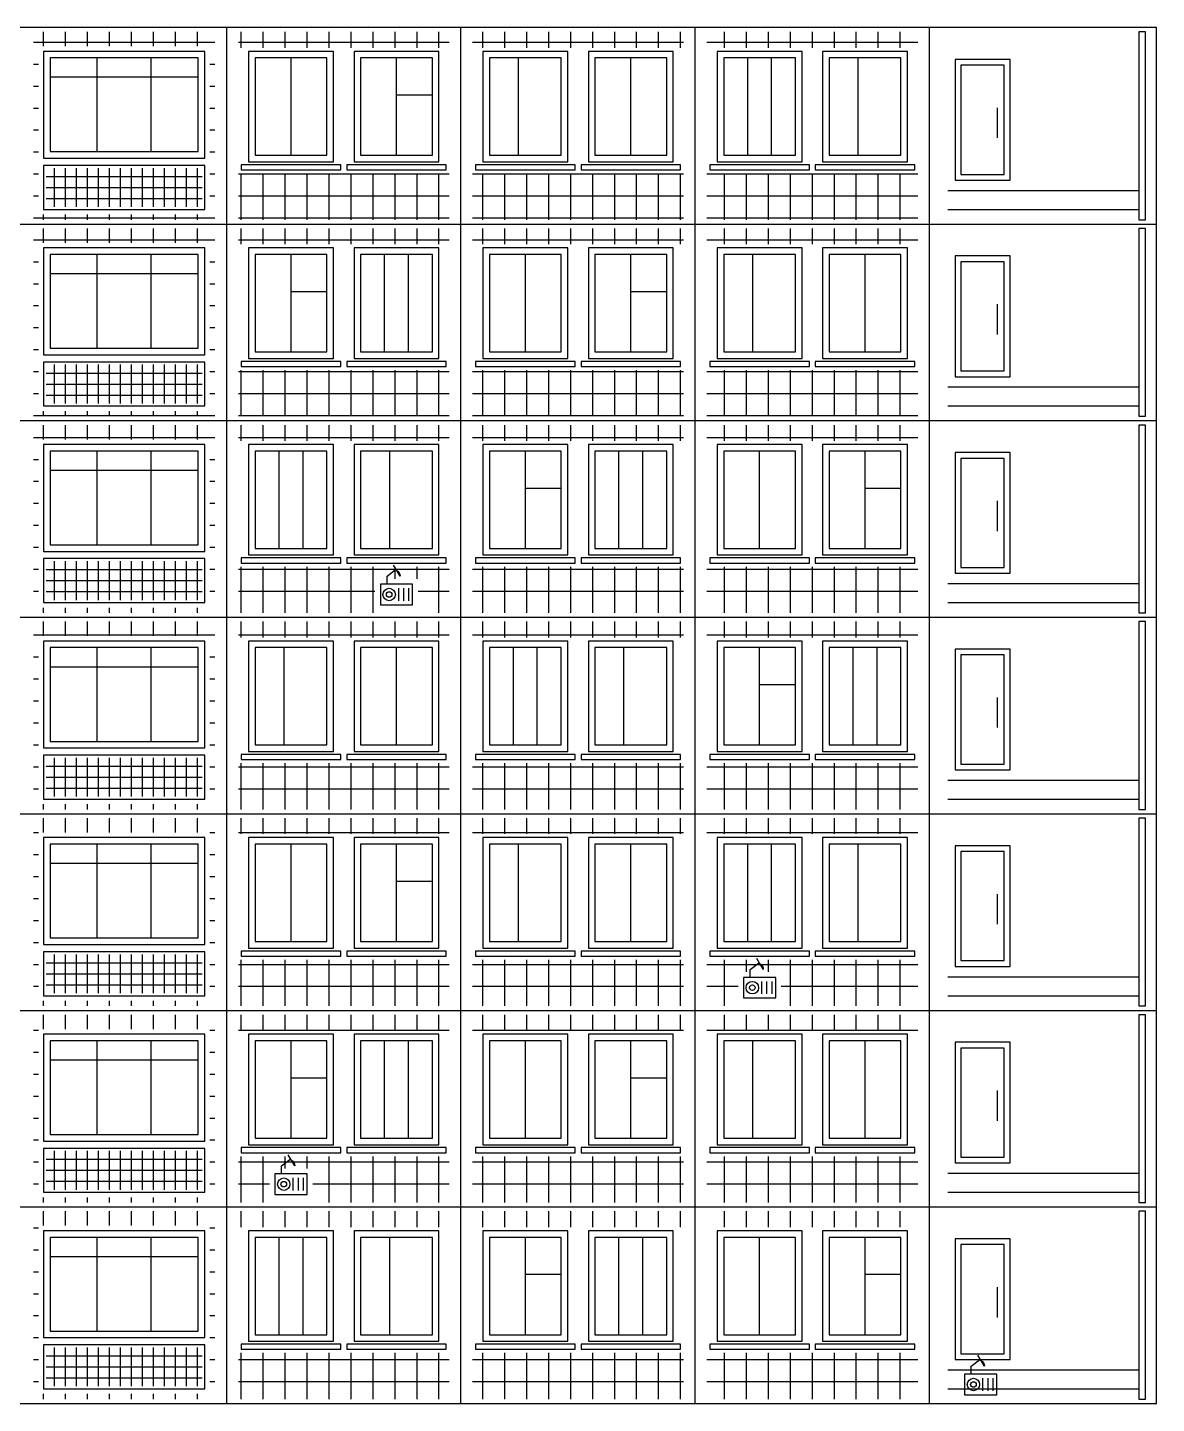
# Model space of a CAD drawing. Header units: millimetres. Extents: x 6 to 314, y 6 to 194.
# Drawn here: x 159.8 to 314, y 6 to 194 of the extents above; entities that cross this region are included whole.
import ezdxf

# ---------------------------------------------------------------- set-up
doc = ezdxf.new("R2010")
doc.units = ezdxf.units.MM
doc.layers.add('DETALI', color=5, linetype='Continuous')
doc.layers.add('KONTUR', color=1, linetype='Continuous')

msp = doc.modelspace()

# ---------------------------------------------------------------- linework, layer by layer
at = {"layer": 'DETALI'}
for p, q in [((160.6, 192), (185.4, 192)), ((162, 191.44), (162, 193.4)), ((165, 191.44), (165, 193.4)), ((168, 191.44), (168, 193.4)), ((171, 191.44), (171, 193.4)), ((174, 191.44), (174, 193.4)), ((177, 191.44), (177, 193.4)), ((180, 191.44), (180, 193.4)), ((183, 191.44), (183, 193.4)), ((188.6, 192), (217.4, 192)), ((189, 191.24), (189, 193.4)), ((192, 191.24), (192, 193.4)), ((195, 191.24), (195, 193.4)), ((198, 191.24), (198, 193.4)), ((201, 191.24), (201, 193.4)), ((204, 191.24), (204, 193.4)), ((207, 191.24), (207, 193.4)), ((210, 191.24), (210, 193.4)), ((213, 191.24), (213, 193.4)), ((216, 191.24), (216, 193.4)), ((220.6, 192), (249.4, 192)), ((222, 191.24), (222, 193.4)), ((225, 191.24), (225, 193.4)), ((228, 191.24), (228, 193.4)), ((231, 191.24), (231, 193.4)), ((234, 191.24), (234, 193.4)), ((237, 191.24), (237, 193.4)), ((240, 191.24), (240, 193.4)), ((243, 191.24), (243, 193.4)), ((246, 191.24), (246, 193.4)), ((249, 191.24), (249, 193.4)), ((252.6, 192), (281.4, 192)), ((255, 191.24), (255, 193.4)), ((258, 191.24), (258, 193.4)), ((261, 191.24), (261, 193.4)), ((264, 191.24), (264, 193.4)), ((267, 191.24), (267, 193.4)), ((270, 191.24), (270, 193.4)), ((273, 191.24), (273, 193.4)), ((276, 191.24), (276, 193.4)), ((279, 191.24), (279, 193.4)), ((160.6, 189), (161.3, 189)), ((169.33, 177.04), (169.33, 189.84)), ((176.67, 177.04), (176.67, 189.84)), ((184.7, 189), (185.4, 189)), ((195.8, 176.54), (195.8, 189.84)), ((210.2, 176.54), (210.2, 189.84)), ((226.87, 176.54), (226.87, 189.84)), ((242.2, 176.54), (242.2, 189.84)), ((258.17, 176.54), (258.17, 189.84)), ((261.43, 176.54), (261.43, 189.84)), ((273.27, 176.54), (273.27, 189.84)), ((162.9, 187.24), (183.1, 187.24)), ((160.6, 186), (161.3, 186)), ((184.7, 186), (185.4, 186)), ((210.2, 184.79), (215.1, 184.79)), ((160.6, 183), (161.3, 183)), ((184.7, 183), (185.4, 183)), ((292.3, 178.92), (292.3, 183.04)), ((160.6, 180), (161.3, 180)), ((184.7, 180), (185.4, 180)), ((160.6, 177), (161.3, 177)), ((184.7, 177), (185.4, 177)), ((160.6, 174), (161.3, 174)), ((162.35, 173.64), (183.65, 173.64)), ((163.5, 169.49), (163.5, 174.79)), ((165, 169.49), (165, 174.79)), ((166.5, 169.49), (166.5, 174.79)), ((168, 169.49), (168, 174.79)), ((169.5, 169.49), (169.5, 174.79)), ((171, 169.49), (171, 174.79)), ((172.5, 169.49), (172.5, 174.79)), ((174, 169.49), (174, 174.79)), ((175.5, 169.49), (175.5, 174.79)), ((177, 169.49), (177, 174.79)), ((178.5, 169.49), (178.5, 174.79)), ((180, 169.49), (180, 174.79)), ((181.5, 169.49), (181.5, 174.79)), ((183, 169.49), (183, 174.79)), ((184.7, 174), (185.4, 174)), ((188.6, 174), (217.4, 174)), ((189, 167.74), (189, 174.04)), ((192, 167.74), (192, 174.04)), ((195, 167.74), (195, 174.04)), ((198, 167.74), (198, 174.04)), ((201, 167.74), (201, 174.04)), ((204, 167.74), (204, 174.04)), ((207, 167.74), (207, 174.04)), ((210, 167.74), (210, 174.04)), ((213, 167.74), (213, 174.04)), ((216, 167.74), (216, 174.04)), ((220.6, 174), (249.4, 174)), ((222, 167.74), (222, 174.04)), ((225, 167.74), (225, 174.04)), ((228, 167.74), (228, 174.04)), ((231, 167.74), (231, 174.04)), ((234, 167.74), (234, 174.04)), ((237, 167.74), (237, 174.04)), ((240, 167.74), (240, 174.04)), ((243, 167.74), (243, 174.04)), ((246, 167.74), (246, 174.04)), ((249, 167.74), (249, 174.04)), ((252.6, 174), (281.4, 174)), ((255, 167.74), (255, 174.04)), ((258, 167.74), (258, 174.04)), ((261, 167.74), (261, 174.04)), ((264, 167.74), (264, 174.04)), ((267, 167.74), (267, 174.04)), ((270, 167.74), (270, 174.04)), ((273, 167.74), (273, 174.04)), ((276, 167.74), (276, 174.04)), ((279, 167.74), (279, 174.04)), ((162.35, 172.14), (183.65, 172.14)), ((160.6, 171), (161.3, 171)), ((162.35, 170.64), (183.65, 170.64)), ((184.7, 171), (185.4, 171)), ((188.6, 171), (217.4, 171)), ((220.6, 171), (249.4, 171)), ((252.6, 171), (281.4, 171)), ((160.6, 168), (185.4, 168)), ((162, 167.74), (162, 168.44)), ((165, 167.74), (165, 168.44)), ((168, 167.74), (168, 168.44)), ((171, 167.74), (171, 168.44)), ((174, 167.74), (174, 168.44)), ((177, 167.74), (177, 168.44)), ((180, 167.74), (180, 168.44)), ((183, 167.74), (183, 168.44)), ((188.6, 168), (217.4, 168)), ((220.6, 168), (249.4, 168)), ((252.6, 168), (281.4, 168)), ((162, 164.59), (162, 166.54)), ((165, 164.59), (165, 166.54)), ((168, 164.59), (168, 166.54)), ((171, 164.59), (171, 166.54)), ((174, 164.59), (174, 166.54)), ((177, 164.59), (177, 166.54)), ((180, 164.59), (180, 166.54)), ((183, 164.59), (183, 166.54)), ((189, 164.39), (189, 166.54)), ((192, 164.39), (192, 166.54)), ((195, 164.39), (195, 166.54)), ((198, 164.39), (198, 166.54)), ((201, 164.39), (201, 166.54)), ((204, 164.39), (204, 166.54)), ((207, 164.39), (207, 166.54)), ((210, 164.39), (210, 166.54)), ((213, 164.39), (213, 166.54)), ((216, 164.39), (216, 166.54)), ((222, 164.39), (222, 166.54)), ((225, 164.39), (225, 166.54)), ((228, 164.39), (228, 166.54)), ((231, 164.39), (231, 166.54)), ((234, 164.39), (234, 166.54)), ((237, 164.39), (237, 166.54)), ((240, 164.39), (240, 166.54)), ((243, 164.39), (243, 166.54)), ((246, 164.39), (246, 166.54)), ((249, 164.39), (249, 166.54)), ((255, 164.39), (255, 166.54)), ((258, 164.39), (258, 166.54)), ((261, 164.39), (261, 166.54)), ((264, 164.39), (264, 166.54)), ((267, 164.39), (267, 166.54)), ((270, 164.39), (270, 166.54)), ((273, 164.39), (273, 166.54)), ((276, 164.39), (276, 166.54)), ((279, 164.39), (279, 166.54)), ((160.6, 165), (185.4, 165)), ((188.6, 165), (217.4, 165)), ((220.6, 165), (249.4, 165)), ((252.6, 165), (281.4, 165)), ((160.6, 162), (161.3, 162)), ((169.33, 150.19), (169.33, 162.99)), ((176.67, 150.19), (176.67, 162.99)), ((184.7, 162), (185.4, 162)), ((195.8, 149.69), (195.8, 162.99)), ((208.57, 149.69), (208.57, 162.99)), ((211.83, 149.69), (211.83, 162.99)), ((227.8, 149.69), (227.8, 162.99)), ((242.2, 149.69), (242.2, 162.99)), ((258.87, 149.69), (258.87, 162.99)), ((274.2, 149.69), (274.2, 162.99)), ((162.9, 160.39), (183.1, 160.39)), ((160.6, 159), (161.3, 159)), ((184.7, 159), (185.4, 159)), ((195.8, 157.93), (200.7, 157.93)), ((242.2, 157.93), (247.1, 157.93)), ((292.3, 152.06), (292.3, 156.19)), ((160.6, 156), (161.3, 156)), ((184.7, 156), (185.4, 156)), ((160.6, 153), (161.3, 153)), ((184.7, 153), (185.4, 153)), ((160.6, 150), (161.3, 150)), ((184.7, 150), (185.4, 150)), ((160.6, 147), (161.3, 147)), ((162.35, 146.79), (183.65, 146.79)), ((163.5, 142.64), (163.5, 147.94)), ((165, 142.64), (165, 147.94)), ((166.5, 142.64), (166.5, 147.94)), ((168, 142.64), (168, 147.94)), ((169.5, 142.64), (169.5, 147.94)), ((171, 142.64), (171, 147.94)), ((172.5, 142.64), (172.5, 147.94)), ((174, 142.64), (174, 147.94)), ((175.5, 142.64), (175.5, 147.94)), ((177, 142.64), (177, 147.94)), ((178.5, 142.64), (178.5, 147.94)), ((180, 142.64), (180, 147.94)), ((181.5, 142.64), (181.5, 147.94)), ((183, 142.64), (183, 147.94)), ((184.7, 147), (185.4, 147)), ((188.6, 147), (217.4, 147)), ((189, 140.89), (189, 147.19)), ((192, 140.89), (192, 147.19)), ((195, 140.89), (195, 147.19)), ((198, 140.89), (198, 147.19)), ((201, 140.89), (201, 147.19)), ((204, 140.89), (204, 147.19)), ((207, 140.89), (207, 147.19)), ((210, 140.89), (210, 147.19)), ((213, 140.89), (213, 147.19)), ((216, 140.89), (216, 147.19)), ((220.6, 147), (249.4, 147)), ((222, 140.89), (222, 147.19)), ((225, 140.89), (225, 147.19)), ((228, 140.89), (228, 147.19)), ((231, 140.89), (231, 147.19)), ((234, 140.89), (234, 147.19)), ((237, 140.89), (237, 147.19)), ((240, 140.89), (240, 147.19)), ((243, 140.89), (243, 147.19)), ((246, 140.89), (246, 147.19)), ((249, 140.89), (249, 147.19)), ((252.6, 147), (281.4, 147)), ((255, 140.89), (255, 147.19)), ((258, 140.89), (258, 147.19)), ((261, 140.89), (261, 147.19)), ((264, 140.89), (264, 147.19)), ((267, 140.89), (267, 147.19)), ((270, 140.89), (270, 147.19)), ((273, 140.89), (273, 147.19)), ((276, 140.89), (276, 147.19)), ((279, 140.89), (279, 147.19)), ((162.35, 145.29), (183.65, 145.29)), ((160.6, 144), (161.3, 144)), ((162.35, 143.79), (183.65, 143.79)), ((184.7, 144), (185.4, 144)), ((188.6, 144), (217.4, 144)), ((220.6, 144), (249.4, 144)), ((252.6, 144), (281.4, 144)), ((160.6, 141), (185.4, 141)), ((162, 140.89), (162, 141.59)), ((165, 140.89), (165, 141.59)), ((168, 140.89), (168, 141.59)), ((171, 140.89), (171, 141.59)), ((174, 140.89), (174, 141.59)), ((177, 140.89), (177, 141.59)), ((180, 140.89), (180, 141.59)), ((183, 140.89), (183, 141.59)), ((188.6, 141), (217.4, 141)), ((220.6, 141), (249.4, 141)), ((252.6, 141), (281.4, 141)), ((162, 137.73), (162, 139.69)), ((165, 137.73), (165, 139.69)), ((168, 137.73), (168, 139.69)), ((171, 137.73), (171, 139.69)), ((174, 137.73), (174, 139.69)), ((177, 137.73), (177, 139.69)), ((180, 137.73), (180, 139.69)), ((183, 137.73), (183, 139.69)), ((189, 137.53), (189, 139.69)), ((192, 137.53), (192, 139.69)), ((195, 137.53), (195, 139.69)), ((198, 137.53), (198, 139.69)), ((201, 137.53), (201, 139.69)), ((204, 137.53), (204, 139.69)), ((207, 137.53), (207, 139.69)), ((210, 137.53), (210, 139.69)), ((213, 137.53), (213, 139.69)), ((216, 137.53), (216, 139.69)), ((222, 137.53), (222, 139.69)), ((225, 137.53), (225, 139.69)), ((228, 137.53), (228, 139.69)), ((231, 137.53), (231, 139.69)), ((234, 137.53), (234, 139.69)), ((237, 137.53), (237, 139.69)), ((240, 137.53), (240, 139.69)), ((243, 137.53), (243, 139.69)), ((246, 137.53), (246, 139.69)), ((249, 137.53), (249, 139.69)), ((255, 137.53), (255, 139.69)), ((258, 137.53), (258, 139.69)), ((261, 137.53), (261, 139.69)), ((264, 137.53), (264, 139.69)), ((267, 137.53), (267, 139.69)), ((270, 137.53), (270, 139.69)), ((273, 137.53), (273, 139.69)), ((276, 137.53), (276, 139.69)), ((279, 137.53), (279, 139.69)), ((160.6, 138), (185.4, 138)), ((188.6, 138), (217.4, 138)), ((220.6, 138), (249.4, 138)), ((252.6, 138), (281.4, 138)), ((169.33, 123.33), (169.33, 136.13)), ((176.67, 123.33), (176.67, 136.13)), ((194.17, 122.83), (194.17, 136.13)), ((197.43, 122.83), (197.43, 136.13)), ((209.27, 122.83), (209.27, 136.13)), ((227.8, 122.83), (227.8, 136.13)), ((240.57, 122.83), (240.57, 136.13)), ((243.83, 122.83), (243.83, 136.13)), ((259.8, 122.83), (259.8, 136.13)), ((274.2, 122.83), (274.2, 136.13)), ((160.6, 135), (161.3, 135)), ((162.9, 133.53), (183.1, 133.53)), ((184.7, 135), (185.4, 135)), ((160.6, 132), (161.3, 132)), ((184.7, 132), (185.4, 132)), ((227.8, 131.07), (232.7, 131.07)), ((274.2, 131.07), (279.1, 131.07)), ((160.6, 129), (161.3, 129)), ((184.7, 129), (185.4, 129)), ((292.3, 125.2), (292.3, 129.33)), ((160.6, 126), (161.3, 126)), ((184.7, 126), (185.4, 126)), ((160.6, 123), (161.3, 123)), ((184.7, 123), (185.4, 123)), ((163.5, 115.78), (163.5, 121.08)), ((165, 115.78), (165, 121.08)), ((166.5, 115.78), (166.5, 121.08)), ((168, 115.78), (168, 121.08)), ((169.5, 115.78), (169.5, 121.08)), ((171, 115.78), (171, 121.08)), ((172.5, 115.78), (172.5, 121.08)), ((174, 115.78), (174, 121.08)), ((175.5, 115.78), (175.5, 121.08)), ((177, 115.78), (177, 121.08)), ((178.5, 115.78), (178.5, 121.08)), ((180, 115.78), (180, 121.08)), ((181.5, 115.78), (181.5, 121.08)), ((183, 115.78), (183, 121.08)), ((189, 114.03), (189, 120.33)), ((192, 114.03), (192, 120.33)), ((195, 114.03), (195, 120.33)), ((198, 114.03), (198, 120.33)), ((201, 114.03), (201, 120.33)), ((204, 114.03), (204, 120.33)), ((207, 114.03), (207, 120.33)), ((210, 118.68), (210, 120.33)), ((213, 118.68), (213, 120.33)), ((216, 114.03), (216, 120.33)), ((222, 114.03), (222, 120.33)), ((225, 114.03), (225, 120.33)), ((228, 114.03), (228, 120.33)), ((231, 114.03), (231, 120.33)), ((234, 114.03), (234, 120.33)), ((237, 114.03), (237, 120.33)), ((240, 114.03), (240, 120.33)), ((243, 114.03), (243, 120.33)), ((246, 114.03), (246, 120.33)), ((249, 114.03), (249, 120.33)), ((255, 114.03), (255, 120.33)), ((258, 114.03), (258, 120.33)), ((261, 114.03), (261, 120.33)), ((264, 114.03), (264, 120.33)), ((267, 114.03), (267, 120.33)), ((270, 114.03), (270, 120.33)), ((273, 114.03), (273, 120.33)), ((276, 114.03), (276, 120.33)), ((279, 114.03), (279, 120.33)), ((160.6, 120), (161.3, 120)), ((162.35, 119.93), (183.65, 119.93)), ((184.7, 120), (185.4, 120)), ((188.6, 120), (217.4, 120)), ((220.6, 120), (249.4, 120)), ((252.6, 120), (281.4, 120)), ((160.6, 117), (161.3, 117)), ((162.35, 118.43), (183.65, 118.43)), ((162.35, 116.93), (183.65, 116.93)), ((184.7, 117), (185.4, 117)), ((188.6, 117), (207.25, 117)), ((210.5, 115.68), (210.5, 117.38)), ((211.2, 115.68), (211.2, 117.38)), ((211.9, 115.68), (211.9, 117.38)), ((213.15, 117), (217.4, 117)), ((220.6, 117), (249.4, 117)), ((252.6, 117), (281.4, 117)), ((162, 114.03), (162, 114.73)), ((165, 114.03), (165, 114.73)), ((168, 114.03), (168, 114.73)), ((171, 114.03), (171, 114.73)), ((174, 114.03), (174, 114.73)), ((177, 114.03), (177, 114.73)), ((180, 114.03), (180, 114.73)), ((183, 114.03), (183, 114.73)), ((162, 110.87), (162, 112.83)), ((165, 110.87), (165, 112.83)), ((168, 110.87), (168, 112.83)), ((171, 110.87), (171, 112.83)), ((174, 110.87), (174, 112.83)), ((177, 110.87), (177, 112.83)), ((180, 110.87), (180, 112.83)), ((183, 110.87), (183, 112.83)), ((189, 110.67), (189, 112.83)), ((192, 110.67), (192, 112.83)), ((195, 110.67), (195, 112.83)), ((198, 110.67), (198, 112.83)), ((201, 110.67), (201, 112.83)), ((204, 110.67), (204, 112.83)), ((207, 110.67), (207, 112.83)), ((210, 110.67), (210, 112.83)), ((213, 110.67), (213, 112.83)), ((216, 110.67), (216, 112.83)), ((222, 110.67), (222, 112.83)), ((225, 110.67), (225, 112.83)), ((228, 110.67), (228, 112.83)), ((231, 110.67), (231, 112.83)), ((234, 110.67), (234, 112.83)), ((237, 110.67), (237, 112.83)), ((240, 110.67), (240, 112.83)), ((243, 110.67), (243, 112.83)), ((246, 110.67), (246, 112.83)), ((249, 110.67), (249, 112.83)), ((255, 110.67), (255, 112.83)), ((258, 110.67), (258, 112.83)), ((261, 110.67), (261, 112.83)), ((264, 110.67), (264, 112.83)), ((267, 110.67), (267, 112.83)), ((270, 110.67), (270, 112.83)), ((273, 110.67), (273, 112.83)), ((276, 110.67), (276, 112.83)), ((279, 110.67), (279, 112.83)), ((160.6, 111), (185.4, 111)), ((188.6, 111), (217.4, 111)), ((220.6, 111), (249.4, 111)), ((252.6, 111), (281.4, 111)), ((169.33, 96.47), (169.33, 109.27)), ((176.67, 96.47), (176.67, 109.27)), ((194.87, 95.97), (194.87, 109.27)), ((210.2, 95.97), (210.2, 109.27)), ((226.17, 95.97), (226.17, 109.27)), ((229.43, 95.97), (229.43, 109.27)), ((241.27, 95.97), (241.27, 109.27)), ((259.8, 95.97), (259.8, 109.27)), ((272.57, 95.97), (272.57, 109.27)), ((275.83, 95.97), (275.83, 109.27)), ((160.6, 108), (161.3, 108)), ((184.7, 108), (185.4, 108)), ((162.9, 106.67), (183.1, 106.67)), ((160.6, 105), (161.3, 105)), ((184.7, 105), (185.4, 105)), ((259.8, 104.22), (264.7, 104.22)), ((160.6, 102), (161.3, 102)), ((184.7, 102), (185.4, 102)), ((292.3, 98.35), (292.3, 102.47)), ((160.6, 99), (161.3, 99)), ((184.7, 99), (185.4, 99)), ((160.6, 96), (161.3, 96)), ((184.7, 96), (185.4, 96)), ((163.5, 88.92), (163.5, 94.22)), ((165, 88.92), (165, 94.22)), ((166.5, 88.92), (166.5, 94.22)), ((168, 88.92), (168, 94.22)), ((169.5, 88.92), (169.5, 94.22)), ((171, 88.92), (171, 94.22)), ((172.5, 88.92), (172.5, 94.22)), ((174, 88.92), (174, 94.22)), ((175.5, 88.92), (175.5, 94.22)), ((177, 88.92), (177, 94.22)), ((178.5, 88.92), (178.5, 94.22)), ((180, 88.92), (180, 94.22)), ((181.5, 88.92), (181.5, 94.22)), ((183, 88.92), (183, 94.22)), ((160.6, 93), (161.3, 93)), ((162.35, 93.07), (183.65, 93.07)), ((184.7, 93), (185.4, 93)), ((188.6, 93), (217.4, 93)), ((189, 87.17), (189, 93.47)), ((192, 87.17), (192, 93.47)), ((195, 87.17), (195, 93.47)), ((198, 87.17), (198, 93.47)), ((201, 87.17), (201, 93.47)), ((204, 87.17), (204, 93.47)), ((207, 87.17), (207, 93.47)), ((210, 87.17), (210, 93.47)), ((213, 87.17), (213, 93.47)), ((216, 87.17), (216, 93.47)), ((220.6, 93), (249.4, 93)), ((222, 87.17), (222, 93.47)), ((225, 87.17), (225, 93.47)), ((228, 87.17), (228, 93.47)), ((231, 87.17), (231, 93.47)), ((234, 87.17), (234, 93.47)), ((237, 87.17), (237, 93.47)), ((240, 87.17), (240, 93.47)), ((243, 87.17), (243, 93.47)), ((246, 87.17), (246, 93.47)), ((249, 87.17), (249, 93.47)), ((252.6, 93), (281.4, 93)), ((255, 87.17), (255, 93.47)), ((258, 87.17), (258, 93.47)), ((261, 87.17), (261, 93.47)), ((264, 87.17), (264, 93.47)), ((267, 87.17), (267, 93.47)), ((270, 87.17), (270, 93.47)), ((273, 87.17), (273, 93.47)), ((276, 87.17), (276, 93.47)), ((279, 87.17), (279, 93.47)), ((162.35, 91.57), (183.65, 91.57)), ((160.6, 90), (161.3, 90)), ((162.35, 90.07), (183.65, 90.07)), ((184.7, 90), (185.4, 90)), ((188.6, 90), (217.4, 90)), ((220.6, 90), (249.4, 90)), ((252.6, 90), (281.4, 90)), ((162, 87.17), (162, 87.87)), ((165, 87.17), (165, 87.87)), ((168, 87.17), (168, 87.87)), ((171, 87.17), (171, 87.87)), ((174, 87.17), (174, 87.87)), ((177, 87.17), (177, 87.87)), ((180, 87.17), (180, 87.87)), ((183, 87.17), (183, 87.87)), ((162, 84.01), (162, 85.97)), ((165, 84.01), (165, 85.97)), ((168, 84.01), (168, 85.97)), ((171, 84.01), (171, 85.97)), ((174, 84.01), (174, 85.97)), ((177, 84.01), (177, 85.97)), ((180, 84.01), (180, 85.97)), ((183, 84.01), (183, 85.97)), ((189, 83.81), (189, 85.97)), ((192, 83.81), (192, 85.97)), ((195, 83.81), (195, 85.97)), ((198, 83.81), (198, 85.97)), ((201, 83.81), (201, 85.97)), ((204, 83.81), (204, 85.97)), ((207, 83.81), (207, 85.97)), ((210, 83.81), (210, 85.97)), ((213, 83.81), (213, 85.97)), ((216, 83.81), (216, 85.97)), ((222, 83.81), (222, 85.97)), ((225, 83.81), (225, 85.97)), ((228, 83.81), (228, 85.97)), ((231, 83.81), (231, 85.97)), ((234, 83.81), (234, 85.97)), ((237, 83.81), (237, 85.97)), ((240, 83.81), (240, 85.97)), ((243, 83.81), (243, 85.97)), ((246, 83.81), (246, 85.97)), ((249, 83.81), (249, 85.97)), ((255, 83.81), (255, 85.97)), ((258, 83.81), (258, 85.97)), ((261, 83.81), (261, 85.97)), ((264, 83.81), (264, 85.97)), ((267, 83.81), (267, 85.97)), ((270, 83.81), (270, 85.97)), ((273, 83.81), (273, 85.97)), ((276, 83.81), (276, 85.97)), ((279, 83.81), (279, 85.97)), ((160.6, 84), (161.3, 84)), ((184.7, 84), (185.4, 84)), ((188.6, 84), (217.4, 84)), ((220.6, 84), (249.4, 84)), ((252.6, 84), (281.4, 84)), ((160.6, 81), (161.3, 81)), ((169.33, 69.61), (169.33, 82.41)), ((176.67, 69.61), (176.67, 82.41)), ((184.7, 81), (185.4, 81)), ((195.8, 69.11), (195.8, 82.41)), ((210.2, 69.11), (210.2, 82.41)), ((226.87, 69.11), (226.87, 82.41)), ((242.2, 69.11), (242.2, 82.41)), ((258.17, 69.11), (258.17, 82.41)), ((261.43, 69.11), (261.43, 82.41)), ((273.27, 69.11), (273.27, 82.41)), ((162.9, 79.81), (183.1, 79.81)), ((160.6, 78), (161.3, 78)), ((184.7, 78), (185.4, 78)), ((210.2, 77.36), (215.1, 77.36)), ((292.3, 71.49), (292.3, 75.61)), ((160.6, 75), (161.3, 75)), ((184.7, 75), (185.4, 75)), ((160.6, 72), (161.3, 72)), ((184.7, 72), (185.4, 72)), ((160.6, 69), (161.3, 69)), ((184.7, 69), (185.4, 69)), ((160.6, 66), (161.3, 66)), ((162.35, 66.21), (183.65, 66.21)), ((163.5, 62.06), (163.5, 67.36)), ((165, 62.06), (165, 67.36)), ((166.5, 62.06), (166.5, 67.36)), ((168, 62.06), (168, 67.36)), ((169.5, 62.06), (169.5, 67.36)), ((171, 62.06), (171, 67.36)), ((172.5, 62.06), (172.5, 67.36)), ((174, 62.06), (174, 67.36)), ((175.5, 62.06), (175.5, 67.36)), ((177, 62.06), (177, 67.36)), ((178.5, 62.06), (178.5, 67.36)), ((180, 62.06), (180, 67.36)), ((181.5, 62.06), (181.5, 67.36)), ((183, 62.06), (183, 67.36)), ((184.7, 66), (185.4, 66)), ((188.6, 66), (217.4, 66)), ((189, 60.31), (189, 66.61)), ((192, 60.31), (192, 66.61)), ((195, 60.31), (195, 66.61)), ((198, 60.31), (198, 66.61)), ((201, 60.31), (201, 66.61)), ((204, 60.31), (204, 66.61)), ((207, 60.31), (207, 66.61)), ((210, 60.31), (210, 66.61)), ((213, 60.31), (213, 66.61)), ((216, 60.31), (216, 66.61)), ((220.6, 66), (249.4, 66)), ((222, 60.31), (222, 66.61)), ((225, 60.31), (225, 66.61)), ((228, 60.31), (228, 66.61)), ((231, 60.31), (231, 66.61)), ((234, 60.31), (234, 66.61)), ((237, 60.31), (237, 66.61)), ((240, 60.31), (240, 66.61)), ((243, 60.31), (243, 66.61)), ((246, 60.31), (246, 66.61)), ((249, 60.31), (249, 66.61)), ((252.6, 66), (281.4, 66)), ((255, 60.31), (255, 66.61)), ((258, 64.96), (258, 66.61)), ((261, 64.96), (261, 66.61)), ((264, 60.31), (264, 66.61)), ((267, 60.31), (267, 66.61)), ((270, 60.31), (270, 66.61)), ((273, 60.31), (273, 66.61)), ((276, 60.31), (276, 66.61)), ((279, 60.31), (279, 66.61)), ((162.35, 64.71), (183.65, 64.71)), ((160.6, 63), (161.3, 63)), ((162.35, 63.21), (183.65, 63.21)), ((184.7, 63), (185.4, 63)), ((188.6, 63), (217.4, 63)), ((220.6, 63), (249.4, 63)), ((252.6, 63), (256.85, 63)), ((260.1, 61.96), (260.1, 63.66)), ((260.8, 61.96), (260.8, 63.66)), ((261.5, 61.96), (261.5, 63.66)), ((262.75, 63), (281.4, 63)), ((162, 60.31), (162, 61.01)), ((165, 60.31), (165, 61.01)), ((168, 60.31), (168, 61.01)), ((171, 60.31), (171, 61.01)), ((174, 60.31), (174, 61.01)), ((177, 60.31), (177, 61.01)), ((180, 60.31), (180, 61.01)), ((183, 60.31), (183, 61.01)), ((162, 57.16), (162, 59.11)), ((165, 57.16), (165, 59.11)), ((168, 57.16), (168, 59.11)), ((171, 57.16), (171, 59.11)), ((174, 57.16), (174, 59.11)), ((177, 57.16), (177, 59.11)), ((180, 57.16), (180, 59.11)), ((183, 57.16), (183, 59.11)), ((189, 56.96), (189, 59.11)), ((192, 56.96), (192, 59.11)), ((195, 56.96), (195, 59.11)), ((198, 56.96), (198, 59.11)), ((201, 56.96), (201, 59.11)), ((204, 56.96), (204, 59.11)), ((207, 56.96), (207, 59.11)), ((210, 56.96), (210, 59.11)), ((213, 56.96), (213, 59.11)), ((216, 56.96), (216, 59.11)), ((222, 56.96), (222, 59.11)), ((225, 56.96), (225, 59.11)), ((228, 56.96), (228, 59.11)), ((231, 56.96), (231, 59.11)), ((234, 56.96), (234, 59.11)), ((237, 56.96), (237, 59.11)), ((240, 56.96), (240, 59.11)), ((243, 56.96), (243, 59.11)), ((246, 56.96), (246, 59.11)), ((249, 56.96), (249, 59.11)), ((255, 56.96), (255, 59.11)), ((258, 56.96), (258, 59.11)), ((261, 56.96), (261, 59.11)), ((264, 56.96), (264, 59.11)), ((267, 56.96), (267, 59.11)), ((270, 56.96), (270, 59.11)), ((273, 56.96), (273, 59.11)), ((276, 56.96), (276, 59.11)), ((279, 56.96), (279, 59.11)), ((160.6, 57), (161.3, 57)), ((184.7, 57), (185.4, 57)), ((188.6, 57), (217.4, 57)), ((220.6, 57), (249.4, 57)), ((252.6, 57), (281.4, 57)), ((169.33, 42.76), (169.33, 55.56)), ((176.67, 42.76), (176.67, 55.56)), ((195.8, 42.26), (195.8, 55.56)), ((208.57, 42.26), (208.57, 55.56)), ((211.83, 42.26), (211.83, 55.56)), ((227.8, 42.26), (227.8, 55.56)), ((242.2, 42.26), (242.2, 55.56)), ((258.87, 42.26), (258.87, 55.56)), ((274.2, 42.26), (274.2, 55.56)), ((160.6, 54), (161.3, 54)), ((162.9, 52.96), (183.1, 52.96)), ((184.7, 54), (185.4, 54)), ((160.6, 51), (161.3, 51)), ((184.7, 51), (185.4, 51)), ((195.8, 50.5), (200.7, 50.5)), ((242.2, 50.5), (247.1, 50.5)), ((160.6, 48), (161.3, 48)), ((184.7, 48), (185.4, 48)), ((292.3, 44.63), (292.3, 48.76)), ((160.6, 45), (161.3, 45)), ((184.7, 45), (185.4, 45)), ((160.6, 42), (161.3, 42)), ((184.7, 42), (185.4, 42)), ((163.5, 35.21), (163.5, 40.51)), ((165, 35.21), (165, 40.51)), ((166.5, 35.21), (166.5, 40.51)), ((168, 35.21), (168, 40.51)), ((169.5, 35.21), (169.5, 40.51)), ((171, 35.21), (171, 40.51)), ((172.5, 35.21), (172.5, 40.51)), ((174, 35.21), (174, 40.51)), ((175.5, 35.21), (175.5, 40.51)), ((177, 35.21), (177, 40.51)), ((178.5, 35.21), (178.5, 40.51)), ((180, 35.21), (180, 40.51)), ((181.5, 35.21), (181.5, 40.51)), ((183, 35.21), (183, 40.51)), ((189, 33.46), (189, 39.76)), ((192, 33.46), (192, 39.76)), ((195, 38.11), (195, 39.76)), ((198, 38.11), (198, 39.76)), ((201, 33.46), (201, 39.76)), ((204, 33.46), (204, 39.76)), ((207, 33.46), (207, 39.76)), ((210, 33.46), (210, 39.76)), ((213, 33.46), (213, 39.76)), ((216, 33.46), (216, 39.76)), ((222, 33.46), (222, 39.76)), ((225, 33.46), (225, 39.76)), ((228, 33.46), (228, 39.76)), ((231, 33.46), (231, 39.76)), ((234, 33.46), (234, 39.76)), ((237, 33.46), (237, 39.76)), ((240, 33.46), (240, 39.76)), ((243, 33.46), (243, 39.76)), ((246, 33.46), (246, 39.76)), ((249, 33.46), (249, 39.76)), ((255, 33.46), (255, 39.76)), ((258, 33.46), (258, 39.76)), ((261, 33.46), (261, 39.76)), ((264, 33.46), (264, 39.76)), ((267, 33.46), (267, 39.76)), ((270, 33.46), (270, 39.76)), ((273, 33.46), (273, 39.76)), ((276, 33.46), (276, 39.76)), ((279, 33.46), (279, 39.76)), ((160.6, 39), (161.3, 39)), ((162.35, 39.36), (183.65, 39.36)), ((162.35, 37.86), (183.65, 37.86)), ((184.7, 39), (185.4, 39)), ((188.6, 39), (217.4, 39)), ((220.6, 39), (249.4, 39)), ((252.6, 39), (281.4, 39)), ((160.6, 36), (161.3, 36)), ((162.35, 36.36), (183.65, 36.36)), ((184.7, 36), (185.4, 36)), ((188.6, 36), (192.85, 36)), ((196.1, 35.11), (196.1, 36.81)), ((196.8, 35.11), (196.8, 36.81)), ((197.5, 35.11), (197.5, 36.81)), ((198.75, 36), (217.4, 36)), ((220.6, 36), (249.4, 36)), ((252.6, 36), (281.4, 36)), ((162, 33.46), (162, 34.16)), ((165, 33.46), (165, 34.16)), ((168, 33.46), (168, 34.16)), ((171, 33.46), (171, 34.16)), ((174, 33.46), (174, 34.16)), ((177, 33.46), (177, 34.16)), ((180, 33.46), (180, 34.16)), ((183, 33.46), (183, 34.16)), ((162, 30.3), (162, 32.26)), ((165, 30.3), (165, 32.26)), ((168, 30.3), (168, 32.26)), ((171, 30.3), (171, 32.26)), ((174, 30.3), (174, 32.26)), ((177, 30.3), (177, 32.26)), ((180, 30.3), (180, 32.26)), ((183, 30.3), (183, 32.26)), ((189, 30.1), (189, 32.26)), ((192, 30.1), (192, 32.26)), ((195, 30.1), (195, 32.26)), ((198, 30.1), (198, 32.26)), ((201, 30.1), (201, 32.26)), ((204, 30.1), (204, 32.26)), ((207, 30.1), (207, 32.26)), ((210, 30.1), (210, 32.26)), ((213, 30.1), (213, 32.26)), ((216, 30.1), (216, 32.26)), ((222, 30.1), (222, 32.26)), ((225, 30.1), (225, 32.26)), ((228, 30.1), (228, 32.26)), ((231, 30.1), (231, 32.26)), ((234, 30.1), (234, 32.26)), ((237, 30.1), (237, 32.26)), ((240, 30.1), (240, 32.26)), ((243, 30.1), (243, 32.26)), ((246, 30.1), (246, 32.26)), ((249, 30.1), (249, 32.26)), ((255, 30.1), (255, 32.26)), ((258, 30.1), (258, 32.26)), ((261, 30.1), (261, 32.26)), ((264, 30.1), (264, 32.26)), ((267, 30.1), (267, 32.26)), ((270, 30.1), (270, 32.26)), ((273, 30.1), (273, 32.26)), ((276, 30.1), (276, 32.26)), ((279, 30.1), (279, 32.26)), ((160.6, 30), (161.3, 30)), ((169.33, 15.9), (169.33, 28.7)), ((176.67, 15.9), (176.67, 28.7)), ((184.7, 30), (185.4, 30)), ((194.17, 15.4), (194.17, 28.7)), ((197.43, 15.4), (197.43, 28.7)), ((209.27, 15.4), (209.27, 28.7)), ((227.8, 15.4), (227.8, 28.7)), ((240.57, 15.4), (240.57, 28.7)), ((243.83, 15.4), (243.83, 28.7)), ((259.8, 15.4), (259.8, 28.7)), ((274.2, 15.4), (274.2, 28.7)), ((160.6, 27), (161.3, 27)), ((184.7, 27), (185.4, 27)), ((162.9, 26.1), (183.1, 26.1)), ((160.6, 24), (161.3, 24)), ((184.7, 24), (185.4, 24)), ((227.8, 23.65), (232.7, 23.65)), ((274.2, 23.65), (279.1, 23.65)), ((160.6, 21), (161.3, 21)), ((184.7, 21), (185.4, 21)), ((292.3, 17.77), (292.3, 21.9)), ((160.6, 18), (161.3, 18)), ((184.7, 18), (185.4, 18)), ((160.6, 15), (161.3, 15)), ((163.5, 8.35), (163.5, 13.65)), ((165, 8.35), (165, 13.65)), ((166.5, 8.35), (166.5, 13.65)), ((168, 8.35), (168, 13.65)), ((169.5, 8.35), (169.5, 13.65)), ((171, 8.35), (171, 13.65)), ((172.5, 8.35), (172.5, 13.65)), ((174, 8.35), (174, 13.65)), ((175.5, 8.35), (175.5, 13.65)), ((177, 8.35), (177, 13.65)), ((178.5, 8.35), (178.5, 13.65)), ((180, 8.35), (180, 13.65)), ((181.5, 8.35), (181.5, 13.65)), ((183, 8.35), (183, 13.65)), ((184.7, 15), (185.4, 15)), ((160.6, 12), (161.3, 12)), ((162.35, 12.5), (183.65, 12.5)), ((184.7, 12), (185.4, 12)), ((188.6, 12), (217.4, 12)), ((189, 6.6), (189, 12.9)), ((192, 6.6), (192, 12.9)), ((195, 6.6), (195, 12.9)), ((198, 6.6), (198, 12.9)), ((201, 6.6), (201, 12.9)), ((204, 6.6), (204, 12.9)), ((207, 6.6), (207, 12.9)), ((210, 6.6), (210, 12.9)), ((213, 6.6), (213, 12.9)), ((216, 6.6), (216, 12.9)), ((220.6, 12), (249.4, 12)), ((222, 6.6), (222, 12.9)), ((225, 6.6), (225, 12.9)), ((228, 6.6), (228, 12.9)), ((231, 6.6), (231, 12.9)), ((234, 6.6), (234, 12.9)), ((237, 6.6), (237, 12.9)), ((240, 6.6), (240, 12.9)), ((243, 6.6), (243, 12.9)), ((246, 6.6), (246, 12.9)), ((249, 6.6), (249, 12.9)), ((252.6, 12), (281.4, 12)), ((255, 6.6), (255, 12.9)), ((258, 6.6), (258, 12.9)), ((261, 6.6), (261, 12.9)), ((264, 6.6), (264, 12.9)), ((267, 6.6), (267, 12.9)), ((270, 6.6), (270, 12.9)), ((273, 6.6), (273, 12.9)), ((276, 6.6), (276, 12.9)), ((279, 6.6), (279, 12.9)), ((162.35, 11), (183.65, 11)), ((162.35, 9.5), (183.65, 9.5)), ((290.3, 7.75), (290.3, 9.45)), ((291, 7.75), (291, 9.45)), ((291.7, 7.75), (291.7, 9.45)), ((160.6, 9), (161.3, 9)), ((184.7, 9), (185.4, 9)), ((188.6, 9), (217.4, 9)), ((220.6, 9), (249.4, 9)), ((252.6, 9), (281.4, 9)), ((162, 6.6), (162, 7.3)), ((165, 6.6), (165, 7.3)), ((168, 6.6), (168, 7.3)), ((171, 6.6), (171, 7.3)), ((174, 6.6), (174, 7.3)), ((177, 6.6), (177, 7.3)), ((180, 6.6), (180, 7.3)), ((183, 6.6), (183, 7.3))]:
    msp.add_line(p, q, dxfattribs=at)
for points in [[(162.9, 177.04), (183.1, 177.04), (183.1, 189.84), (162.9, 189.84)], [(190.9, 176.54), (200.7, 176.54), (200.7, 189.84), (190.9, 189.84)], [(205.3, 176.54), (215.1, 176.54), (215.1, 189.84), (205.3, 189.84)], [(222.9, 176.54), (232.7, 176.54), (232.7, 189.84), (222.9, 189.84)], [(237.3, 176.54), (247.1, 176.54), (247.1, 189.84), (237.3, 189.84)], [(254.9, 176.54), (264.7, 176.54), (264.7, 189.84), (254.9, 189.84)], [(269.3, 176.54), (279.1, 176.54), (279.1, 189.84), (269.3, 189.84)], [(287.3, 173.94), (293.2, 173.94), (293.2, 188.84), (287.3, 188.84)], [(189, 174.54), (202.6, 174.54), (202.6, 175.24), (189, 175.24)], [(203.4, 174.54), (217, 174.54), (217, 175.24), (203.4, 175.24)], [(221, 174.54), (234.6, 174.54), (234.6, 175.24), (221, 175.24)], [(235.4, 174.54), (249, 174.54), (249, 175.24), (235.4, 175.24)], [(253, 174.54), (266.6, 174.54), (266.6, 175.24), (253, 175.24)], [(267.4, 174.54), (281, 174.54), (281, 175.24), (267.4, 175.24)], [(162.9, 150.19), (183.1, 150.19), (183.1, 162.99), (162.9, 162.99)], [(190.9, 149.69), (200.7, 149.69), (200.7, 162.99), (190.9, 162.99)], [(205.3, 149.69), (215.1, 149.69), (215.1, 162.99), (205.3, 162.99)], [(222.9, 149.69), (232.7, 149.69), (232.7, 162.99), (222.9, 162.99)], [(237.3, 149.69), (247.1, 149.69), (247.1, 162.99), (237.3, 162.99)], [(254.9, 149.69), (264.7, 149.69), (264.7, 162.99), (254.9, 162.99)], [(269.3, 149.69), (279.1, 149.69), (279.1, 162.99), (269.3, 162.99)], [(287.3, 147.09), (293.2, 147.09), (293.2, 161.99), (287.3, 161.99)], [(189, 147.69), (202.6, 147.69), (202.6, 148.39), (189, 148.39)], [(203.4, 147.69), (217, 147.69), (217, 148.39), (203.4, 148.39)], [(221, 147.69), (234.6, 147.69), (234.6, 148.39), (221, 148.39)], [(235.4, 147.69), (249, 147.69), (249, 148.39), (235.4, 148.39)], [(253, 147.69), (266.6, 147.69), (266.6, 148.39), (253, 148.39)], [(267.4, 147.69), (281, 147.69), (281, 148.39), (267.4, 148.39)], [(162.9, 123.33), (183.1, 123.33), (183.1, 136.13), (162.9, 136.13)], [(190.9, 122.83), (200.7, 122.83), (200.7, 136.13), (190.9, 136.13)], [(205.3, 122.83), (215.1, 122.83), (215.1, 136.13), (205.3, 136.13)], [(222.9, 122.83), (232.7, 122.83), (232.7, 136.13), (222.9, 136.13)], [(237.3, 122.83), (247.1, 122.83), (247.1, 136.13), (237.3, 136.13)], [(254.9, 122.83), (264.7, 122.83), (264.7, 136.13), (254.9, 136.13)], [(269.3, 122.83), (279.1, 122.83), (279.1, 136.13), (269.3, 136.13)], [(287.3, 120.23), (293.2, 120.23), (293.2, 135.13), (287.3, 135.13)], [(189, 120.83), (202.6, 120.83), (202.6, 121.53), (189, 121.53)], [(203.4, 120.83), (217, 120.83), (217, 121.53), (203.4, 121.53)], [(221, 120.83), (234.6, 120.83), (234.6, 121.53), (221, 121.53)], [(235.4, 120.83), (249, 120.83), (249, 121.53), (235.4, 121.53)], [(253, 120.83), (266.6, 120.83), (266.6, 121.53), (253, 121.53)], [(267.4, 120.83), (281, 120.83), (281, 121.53), (267.4, 121.53)], [(162.9, 96.47), (183.1, 96.47), (183.1, 109.27), (162.9, 109.27)], [(190.9, 95.97), (200.7, 95.97), (200.7, 109.27), (190.9, 109.27)], [(205.3, 95.97), (215.1, 95.97), (215.1, 109.27), (205.3, 109.27)], [(222.9, 95.97), (232.7, 95.97), (232.7, 109.27), (222.9, 109.27)], [(237.3, 95.97), (247.1, 95.97), (247.1, 109.27), (237.3, 109.27)], [(254.9, 95.97), (264.7, 95.97), (264.7, 109.27), (254.9, 109.27)], [(269.3, 95.97), (279.1, 95.97), (279.1, 109.27), (269.3, 109.27)], [(287.3, 93.37), (293.2, 93.37), (293.2, 108.27), (287.3, 108.27)], [(189, 93.97), (202.6, 93.97), (202.6, 94.67), (189, 94.67)], [(203.4, 93.97), (217, 93.97), (217, 94.67), (203.4, 94.67)], [(221, 93.97), (234.6, 93.97), (234.6, 94.67), (221, 94.67)], [(235.4, 93.97), (249, 93.97), (249, 94.67), (235.4, 94.67)], [(253, 93.97), (266.6, 93.97), (266.6, 94.67), (253, 94.67)], [(267.4, 93.97), (281, 93.97), (281, 94.67), (267.4, 94.67)], [(162.9, 69.61), (183.1, 69.61), (183.1, 82.41), (162.9, 82.41)], [(190.9, 69.11), (200.7, 69.11), (200.7, 82.41), (190.9, 82.41)], [(205.3, 69.11), (215.1, 69.11), (215.1, 82.41), (205.3, 82.41)], [(222.9, 69.11), (232.7, 69.11), (232.7, 82.41), (222.9, 82.41)], [(237.3, 69.11), (247.1, 69.11), (247.1, 82.41), (237.3, 82.41)], [(254.9, 69.11), (264.7, 69.11), (264.7, 82.41), (254.9, 82.41)], [(269.3, 69.11), (279.1, 69.11), (279.1, 82.41), (269.3, 82.41)], [(287.3, 66.51), (293.2, 66.51), (293.2, 81.41), (287.3, 81.41)], [(189, 67.11), (202.6, 67.11), (202.6, 67.81), (189, 67.81)], [(203.4, 67.11), (217, 67.11), (217, 67.81), (203.4, 67.81)], [(221, 67.11), (234.6, 67.11), (234.6, 67.81), (221, 67.81)], [(235.4, 67.11), (249, 67.11), (249, 67.81), (235.4, 67.81)], [(253, 67.11), (266.6, 67.11), (266.6, 67.81), (253, 67.81)], [(267.4, 67.11), (281, 67.11), (281, 67.81), (267.4, 67.81)], [(162.9, 42.76), (183.1, 42.76), (183.1, 55.56), (162.9, 55.56)], [(190.9, 42.26), (200.7, 42.26), (200.7, 55.56), (190.9, 55.56)], [(205.3, 42.26), (215.1, 42.26), (215.1, 55.56), (205.3, 55.56)], [(222.9, 42.26), (232.7, 42.26), (232.7, 55.56), (222.9, 55.56)], [(237.3, 42.26), (247.1, 42.26), (247.1, 55.56), (237.3, 55.56)], [(254.9, 42.26), (264.7, 42.26), (264.7, 55.56), (254.9, 55.56)], [(269.3, 42.26), (279.1, 42.26), (279.1, 55.56), (269.3, 55.56)], [(287.3, 39.66), (293.2, 39.66), (293.2, 54.56), (287.3, 54.56)], [(189, 40.26), (202.6, 40.26), (202.6, 40.96), (189, 40.96)], [(203.4, 40.26), (217, 40.26), (217, 40.96), (203.4, 40.96)], [(221, 40.26), (234.6, 40.26), (234.6, 40.96), (221, 40.96)], [(235.4, 40.26), (249, 40.26), (249, 40.96), (235.4, 40.96)], [(253, 40.26), (266.6, 40.26), (266.6, 40.96), (253, 40.96)], [(267.4, 40.26), (281, 40.26), (281, 40.96), (267.4, 40.96)], [(162.9, 15.9), (183.1, 15.9), (183.1, 28.7), (162.9, 28.7)], [(190.9, 15.4), (200.7, 15.4), (200.7, 28.7), (190.9, 28.7)], [(205.3, 15.4), (215.1, 15.4), (215.1, 28.7), (205.3, 28.7)], [(222.9, 15.4), (232.7, 15.4), (232.7, 28.7), (222.9, 28.7)], [(237.3, 15.4), (247.1, 15.4), (247.1, 28.7), (237.3, 28.7)], [(254.9, 15.4), (264.7, 15.4), (264.7, 28.7), (254.9, 28.7)], [(269.3, 15.4), (279.1, 15.4), (279.1, 28.7), (269.3, 28.7)], [(287.3, 12.8), (293.2, 12.8), (293.2, 27.7), (287.3, 27.7)], [(189, 13.4), (202.6, 13.4), (202.6, 14.1), (189, 14.1)], [(203.4, 13.4), (217, 13.4), (217, 14.1), (203.4, 14.1)], [(221, 13.4), (234.6, 13.4), (234.6, 14.1), (221, 14.1)], [(235.4, 13.4), (249, 13.4), (249, 14.1), (235.4, 14.1)], [(253, 13.4), (266.6, 13.4), (266.6, 14.1), (253, 14.1)], [(267.4, 13.4), (281, 13.4), (281, 14.1), (267.4, 14.1)]]:
    msp.add_lwpolyline(points, close=True, dxfattribs=at)
for points in [[(208.9, 117.93), (208.9, 119.03), (210.03, 119.9), (210.25, 119.81), (210.44, 119.66), (210.58, 119.48), (210.67, 119.26), (210.7, 119.03), (209.8, 120.53)], [(258.5, 64.21), (258.5, 65.31), (259.63, 66.18), (259.85, 66.09), (260.04, 65.95), (260.18, 65.76), (260.27, 65.55), (260.3, 65.31), (259.4, 66.81)], [(194.5, 37.36), (194.5, 38.46), (195.63, 39.33), (195.85, 39.24), (196.04, 39.09), (196.18, 38.91), (196.27, 38.69), (196.3, 38.46), (195.4, 39.96)], [(288.7, 10), (288.7, 11.1), (289.83, 11.97), (290.05, 11.88), (290.24, 11.74), (290.38, 11.55), (290.47, 11.33), (290.5, 11.1), (289.6, 12.6)]]:
    msp.add_lwpolyline(points, dxfattribs=at)
for centre, radius in [((209.2, 116.53), 0.85), ((209.2, 116.53), 0.38), ((258.8, 62.81), 0.85), ((258.8, 62.81), 0.38), ((194.8, 35.96), 0.85), ((194.8, 35.96), 0.38), ((289, 8.6), 0.85), ((289, 8.6), 0.38)]:
    msp.add_circle(centre, radius, dxfattribs=at)
at = {"layer": 'KONTUR'}
for p, q in [((187, 6), (187, 194)), ((219, 6), (219, 194)), ((251, 6), (251, 194)), ((283, 6), (283, 194)), ((285.5, 171.74), (311.6, 171.74)), ((285.5, 169.14), (311.6, 169.14)), ((6, 167.14), (314, 167.14)), ((285.5, 144.89), (311.6, 144.89)), ((285.5, 142.29), (311.6, 142.29)), ((6, 140.29), (314, 140.29)), ((285.5, 118.03), (311.6, 118.03)), ((285.5, 115.43), (311.6, 115.43)), ((6, 113.43), (314, 113.43)), ((285.5, 91.17), (311.6, 91.17)), ((285.5, 88.57), (311.6, 88.57)), ((6, 86.57), (314, 86.57)), ((285.5, 64.31), (311.6, 64.31)), ((285.5, 61.71), (311.6, 61.71)), ((6, 59.71), (314, 59.71)), ((285.5, 37.46), (311.6, 37.46)), ((285.5, 34.86), (311.6, 34.86)), ((6, 32.86), (314, 32.86)), ((285.5, 10.6), (311.6, 10.6)), ((285.5, 8), (311.6, 8))]:
    msp.add_line(p, q, dxfattribs=at)
for points in [[(6, 6), (314, 6), (314, 194), (6, 194)], [(311.6, 167.74), (312.5, 167.74), (312.5, 193.4), (311.6, 193.4)], [(162, 176.14), (184, 176.14), (184, 190.74), (162, 190.74)], [(190, 175.64), (201.6, 175.64), (201.6, 190.74), (190, 190.74)], [(204.4, 175.64), (216, 175.64), (216, 190.74), (204.4, 190.74)], [(222, 175.64), (233.6, 175.64), (233.6, 190.74), (222, 190.74)], [(236.4, 175.64), (248, 175.64), (248, 190.74), (236.4, 190.74)], [(254, 175.64), (265.6, 175.64), (265.6, 190.74), (254, 190.74)], [(268.4, 175.64), (280, 175.64), (280, 190.74), (268.4, 190.74)], [(286.5, 173.14), (294, 173.14), (294, 189.64), (286.5, 189.64)], [(162, 169.14), (184, 169.14), (184, 175.14), (162, 175.14)], [(311.6, 140.89), (312.5, 140.89), (312.5, 166.54), (311.6, 166.54)], [(162, 149.29), (184, 149.29), (184, 163.89), (162, 163.89)], [(190, 148.79), (201.6, 148.79), (201.6, 163.89), (190, 163.89)], [(204.4, 148.79), (216, 148.79), (216, 163.89), (204.4, 163.89)], [(222, 148.79), (233.6, 148.79), (233.6, 163.89), (222, 163.89)], [(236.4, 148.79), (248, 148.79), (248, 163.89), (236.4, 163.89)], [(254, 148.79), (265.6, 148.79), (265.6, 163.89), (254, 163.89)], [(268.4, 148.79), (280, 148.79), (280, 163.89), (268.4, 163.89)], [(286.5, 146.29), (294, 146.29), (294, 162.79), (286.5, 162.79)], [(162, 142.29), (184, 142.29), (184, 148.29), (162, 148.29)], [(311.6, 114.03), (312.5, 114.03), (312.5, 139.69), (311.6, 139.69)], [(162, 122.43), (184, 122.43), (184, 137.03), (162, 137.03)], [(190, 121.93), (201.6, 121.93), (201.6, 137.03), (190, 137.03)], [(204.4, 121.93), (216, 121.93), (216, 137.03), (204.4, 137.03)], [(222, 121.93), (233.6, 121.93), (233.6, 137.03), (222, 137.03)], [(236.4, 121.93), (248, 121.93), (248, 137.03), (236.4, 137.03)], [(254, 121.93), (265.6, 121.93), (265.6, 137.03), (254, 137.03)], [(268.4, 121.93), (280, 121.93), (280, 137.03), (268.4, 137.03)], [(286.5, 119.43), (294, 119.43), (294, 135.93), (286.5, 135.93)], [(162, 115.43), (184, 115.43), (184, 121.43), (162, 121.43)], [(208, 115.13), (212.4, 115.13), (212.4, 117.93), (208, 117.93)], [(311.6, 87.17), (312.5, 87.17), (312.5, 112.83), (311.6, 112.83)], [(162, 95.57), (184, 95.57), (184, 110.17), (162, 110.17)], [(190, 95.07), (201.6, 95.07), (201.6, 110.17), (190, 110.17)], [(204.4, 95.07), (216, 95.07), (216, 110.17), (204.4, 110.17)], [(222, 95.07), (233.6, 95.07), (233.6, 110.17), (222, 110.17)], [(236.4, 95.07), (248, 95.07), (248, 110.17), (236.4, 110.17)], [(254, 95.07), (265.6, 95.07), (265.6, 110.17), (254, 110.17)], [(268.4, 95.07), (280, 95.07), (280, 110.17), (268.4, 110.17)], [(286.5, 92.57), (294, 92.57), (294, 109.07), (286.5, 109.07)], [(162, 88.57), (184, 88.57), (184, 94.57), (162, 94.57)], [(311.6, 60.31), (312.5, 60.31), (312.5, 85.97), (311.6, 85.97)], [(162, 68.71), (184, 68.71), (184, 83.31), (162, 83.31)], [(190, 68.21), (201.6, 68.21), (201.6, 83.31), (190, 83.31)], [(204.4, 68.21), (216, 68.21), (216, 83.31), (204.4, 83.31)], [(222, 68.21), (233.6, 68.21), (233.6, 83.31), (222, 83.31)], [(236.4, 68.21), (248, 68.21), (248, 83.31), (236.4, 83.31)], [(254, 68.21), (265.6, 68.21), (265.6, 83.31), (254, 83.31)], [(268.4, 68.21), (280, 68.21), (280, 83.31), (268.4, 83.31)], [(286.5, 65.71), (294, 65.71), (294, 82.21), (286.5, 82.21)], [(162, 61.71), (184, 61.71), (184, 67.71), (162, 67.71)], [(257.6, 61.41), (262, 61.41), (262, 64.21), (257.6, 64.21)], [(311.6, 33.46), (312.5, 33.46), (312.5, 59.11), (311.6, 59.11)], [(162, 41.86), (184, 41.86), (184, 56.46), (162, 56.46)], [(190, 41.36), (201.6, 41.36), (201.6, 56.46), (190, 56.46)], [(204.4, 41.36), (216, 41.36), (216, 56.46), (204.4, 56.46)], [(222, 41.36), (233.6, 41.36), (233.6, 56.46), (222, 56.46)], [(236.4, 41.36), (248, 41.36), (248, 56.46), (236.4, 56.46)], [(254, 41.36), (265.6, 41.36), (265.6, 56.46), (254, 56.46)], [(268.4, 41.36), (280, 41.36), (280, 56.46), (268.4, 56.46)], [(286.5, 38.86), (294, 38.86), (294, 55.36), (286.5, 55.36)], [(162, 34.86), (184, 34.86), (184, 40.86), (162, 40.86)], [(193.6, 34.56), (198, 34.56), (198, 37.36), (193.6, 37.36)], [(311.6, 6.6), (312.5, 6.6), (312.5, 32.26), (311.6, 32.26)], [(162, 15), (184, 15), (184, 29.6), (162, 29.6)], [(190, 14.5), (201.6, 14.5), (201.6, 29.6), (190, 29.6)], [(204.4, 14.5), (216, 14.5), (216, 29.6), (204.4, 29.6)], [(222, 14.5), (233.6, 14.5), (233.6, 29.6), (222, 29.6)], [(236.4, 14.5), (248, 14.5), (248, 29.6), (236.4, 29.6)], [(254, 14.5), (265.6, 14.5), (265.6, 29.6), (254, 29.6)], [(268.4, 14.5), (280, 14.5), (280, 29.6), (268.4, 29.6)], [(286.5, 12), (294, 12), (294, 28.5), (286.5, 28.5)], [(162, 8), (184, 8), (184, 14), (162, 14)], [(287.8, 7.2), (292.2, 7.2), (292.2, 10), (287.8, 10)]]:
    msp.add_lwpolyline(points, close=True, dxfattribs=at)

doc.saveas('drawing.dxf')
